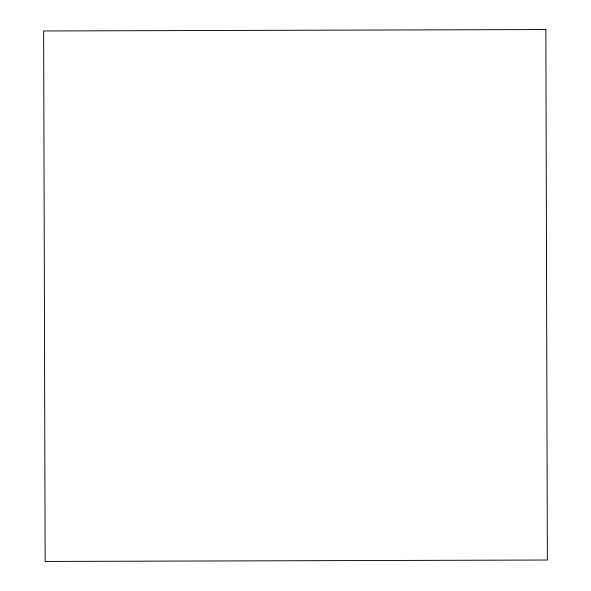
<?xml version="1.0" encoding="UTF-8"?>
<svg xmlns="http://www.w3.org/2000/svg" width="591" height="591" viewBox="0 0 591 591"><rect width="100%" height="100%" fill="white"/><g stroke="black" fill="none" stroke-linecap="round" stroke-linejoin="round"><path stroke-width="0.89" d="M545.855 29.55L43.645 30.976L45.145 561.45L547.355 560.024L545.855 29.55"/></g></svg>
